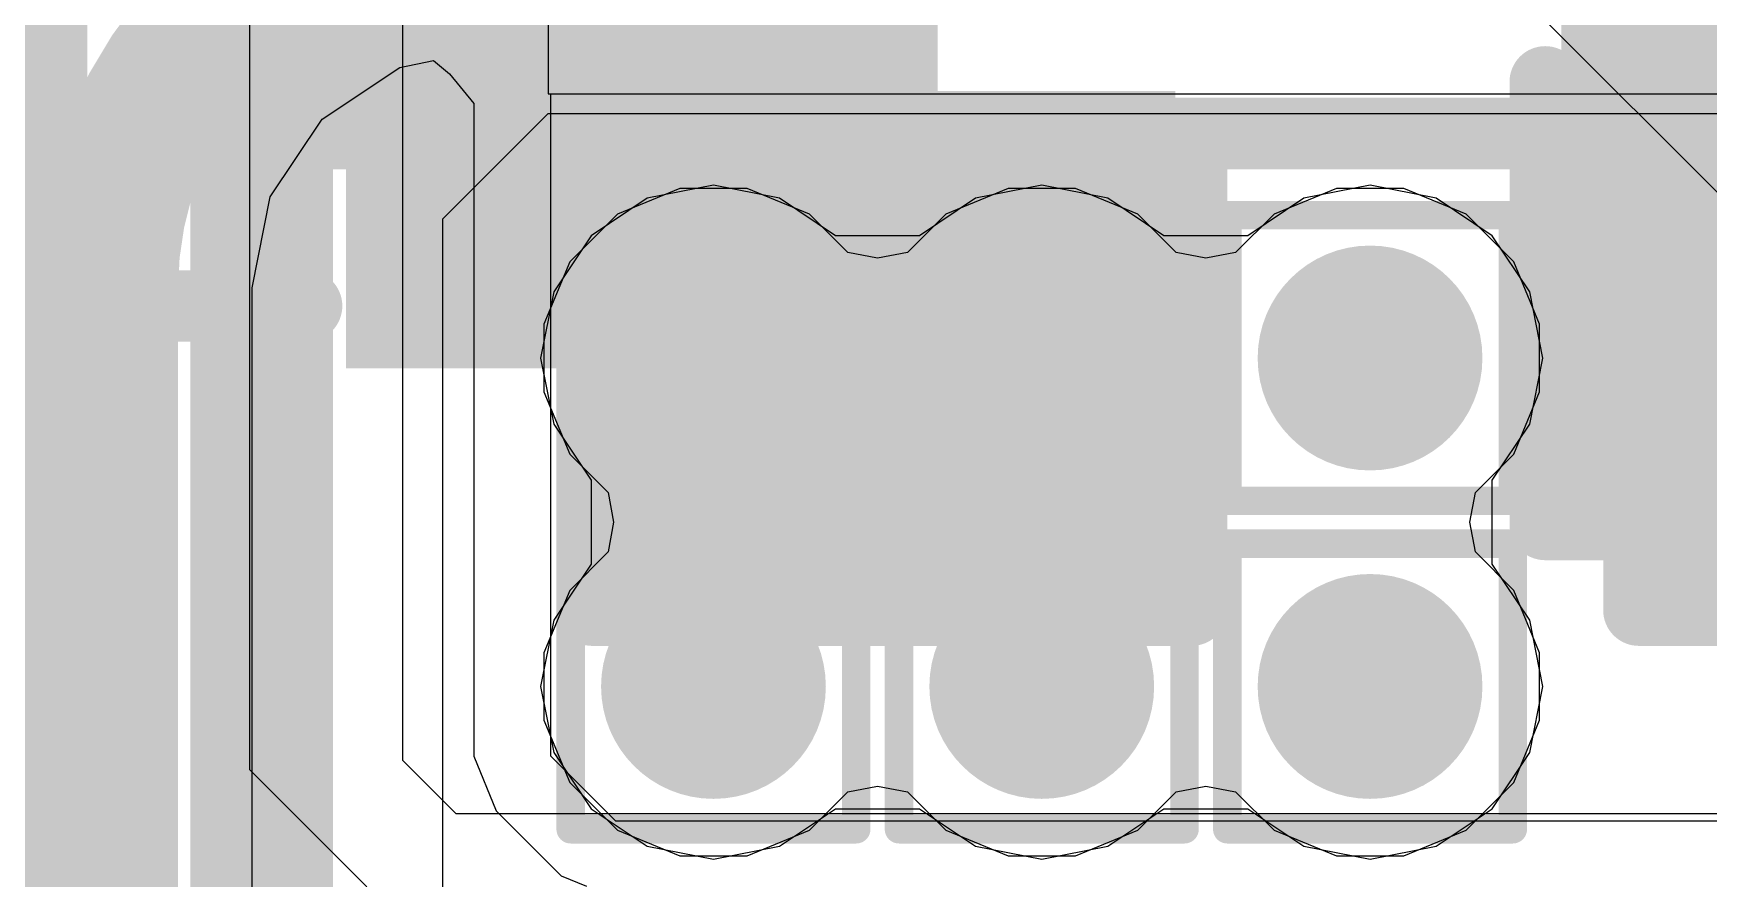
# Model space of a CAD drawing. Header units: inches. Extents: x -6 to 283, y -12 to 154.
# Drawn here: x 38.156 to 41.137, y 16.249 to 17.752 of the extents above; entities that cross this region are included whole.
import ezdxf

# ---------------------------------------------------------------- set-up
doc = ezdxf.new("R2010")
doc.units = ezdxf.units.IN
for name, color, linetype in [('Bottom Layer', 5, 'Continuous'), ('Bottom Overlay', 54, 'Continuous'), ('Bottom Paste', 16, 'Continuous'), ('Bottom Solder', 6, 'Continuous'), ('Drill Drawing', 1, 'Continuous'), ('GND-1', 16, 'Continuous'), ('GND-2', 90, 'Continuous'), ('GND-3', 216, 'Continuous'), ('GND-4', 54, 'Continuous'), ('PWR-1', 156, 'Continuous'), ('PWR-2', 130, 'Continuous'), ('Signal L1', 76, 'Continuous'), ('Signal L2', 6, 'Continuous'), ('Top Layer', 1, 'Continuous'), ('Top Overlay', 2, 'Continuous'), ('Top Paste', 8, 'Continuous'), ('Top Solder', 216, 'Continuous'), ('Via Holes', 16, 'Continuous')]:
    doc.layers.add(name, color=color, linetype=linetype)

# ---------------------------------------------------------------- blocks, each defined once
blk = doc.blocks.new('WPN252012HR24MT__B_190')
at = {"layer": 'Bottom Layer'}
for points in [[(-1.2499975, 1.00000054), (-0.3999966599999999, 1.00000054), (-0.3999966599999999, -1.00000054), (-1.2499975, -1.00000054)], [(0.3999966599999999, 1.00000054), (1.2499975, 1.00000054), (1.2499975, -1.00000054), (0.3999966599999999, -1.00000054)]]:
    blk.add_hatch(color=5, dxfattribs=at).paths.add_polyline_path(points)
at = {"layer": 'Bottom Paste'}
for points in [[(-1.2499975, 1.00000054), (-0.3999966599999999, 1.00000054), (-0.3999966599999999, -1.00000054), (-1.2499975, -1.00000054)], [(0.3999966599999999, 1.00000054), (1.2499975, 1.00000054), (1.2499975, -1.00000054), (0.3999966599999999, -1.00000054)]]:
    blk.add_hatch(color=16, dxfattribs=at).paths.add_polyline_path(points)
at = {"layer": 'Bottom Solder'}
for points in [[(-1.3515975, 1.10160054), (-0.29839666, 1.10160054), (-0.29839666, -1.10160054), (-1.3515975, -1.10160054)], [(0.29839666, 1.10160054), (1.3515975, 1.10160054), (1.3515975, -1.10160054), (0.29839666, -1.10160054)]]:
    blk.add_hatch(color=6, dxfattribs=at).paths.add_polyline_path(points)
at = {"layer": 'Bottom Overlay'}
for points in [[(-0.2286, 0.9905999999999999, 0.127, 0.127, 0), (0.2286, 0.9905999999999999, 0.127, 0.127, 0)], [(-0.2286, -0.9905999999999999, 0.127, 0.127, 0), (0.2286, -0.9905999999999999, 0.127, 0.127, 0)]]:
    blk.add_lwpolyline(points, format="xyseb", dxfattribs=at)
for points in [[(-0.26035, 0.9905999999999999, 0.0635, 0.0635, 1), (-0.19685, 0.9905999999999999, 0.0635, 0.0635, 1)], [(0.19685, 0.9905999999999999, 0.0635, 0.0635, 1), (0.26035, 0.9905999999999999, 0.0635, 0.0635, 1)], [(-0.26035, -0.9905999999999999, 0.0635, 0.0635, 1), (-0.19685, -0.9905999999999999, 0.0635, 0.0635, 1)], [(0.19685, -0.9905999999999999, 0.0635, 0.0635, 1), (0.26035, -0.9905999999999999, 0.0635, 0.0635, 1)]]:
    blk.add_lwpolyline(points, format="xyseb", close=True, dxfattribs=at)
blk = doc.blocks.new('C___0603_B_390')
at = {"layer": 'Bottom Layer'}
for points in [[(-1.143, -0.4445), (-1.143, 0.4445), (-0.3810000000000001, 0.4445), (-0.3809999999999999, -0.4445)], [(0.3810000000000001, -0.4445), (0.3809999999999999, 0.4445), (1.143, 0.4445), (1.143, -0.4445)]]:
    blk.add_hatch(color=5, dxfattribs=at).paths.add_polyline_path(points)
at = {"layer": 'Bottom Paste'}
for points in [[(-1.143, -0.4445), (-1.143, 0.4445), (-0.3810000000000001, 0.4445), (-0.3809999999999999, -0.4445)], [(0.3810000000000001, -0.4445), (0.3809999999999999, 0.4445), (1.143, 0.4445), (1.143, -0.4445)]]:
    blk.add_hatch(color=16, dxfattribs=at).paths.add_polyline_path(points)
at = {"layer": 'Bottom Solder'}
for points in [[(-1.20299988, -0.50449988), (-1.20299988, 0.5044998799999999), (-0.3210001200000001, 0.50449988), (-0.3210001199999999, -0.5044998799999999)], [(0.3210001200000001, -0.50449988), (0.3210001199999999, 0.5044998799999999), (1.20299988, 0.50449988), (1.20299988, -0.5044998799999999)]]:
    blk.add_hatch(color=6, dxfattribs=at).paths.add_polyline_path(points)
at = {"layer": 'Bottom Overlay'}
for points in [[(-0.4571999999999999, 0.5334, 0.127, 0.127, 0), (-1.2446, 0.5334, 0.127, 0.127, 0)], [(-1.2446, -0.5334, 0.127, 0.127, 0), (-1.2446, 0.5334, 0.127, 0.127, 0)], [(1.2446, 0.5334, 0.127, 0.127, 0), (0.4571999999999999, 0.5334, 0.127, 0.127, 0)], [(1.2446, -0.5334, 0.127, 0.127, 0), (1.2446, 0.5334, 0.127, 0.127, 0)], [(-0.4571999999999999, -0.5334, 0.127, 0.127, 0), (-1.2446, -0.5334, 0.127, 0.127, 0)], [(1.2446, -0.5334, 0.127, 0.127, 0), (0.4571999999999999, -0.5334, 0.127, 0.127, 0)]]:
    blk.add_lwpolyline(points, format="xyseb", dxfattribs=at)
for points in [[(-1.27635, 0.5334, 0.0635, 0.0635, 1), (-1.21285, 0.5334, 0.0635, 0.0635, 1)], [(-1.27635, 0.5334, 0.0635, 0.0635, 1), (-1.21285, 0.5334, 0.0635, 0.0635, 1)], [(-0.4889499999999999, 0.5334, 0.0635, 0.0635, 1), (-0.42545, 0.5334, 0.0635, 0.0635, 1)], [(0.42545, 0.5334, 0.0635, 0.0635, 1), (0.4889499999999999, 0.5334, 0.0635, 0.0635, 1)], [(1.21285, 0.5334, 0.0635, 0.0635, 1), (1.27635, 0.5334, 0.0635, 0.0635, 1)], [(1.21285, 0.5334, 0.0635, 0.0635, 1), (1.27635, 0.5334, 0.0635, 0.0635, 1)], [(-1.27635, -0.5334, 0.0635, 0.0635, 1), (-1.21285, -0.5334, 0.0635, 0.0635, 1)], [(-1.27635, -0.5334, 0.0635, 0.0635, 1), (-1.21285, -0.5334, 0.0635, 0.0635, 1)], [(-0.4889499999999999, -0.5334, 0.0635, 0.0635, 1), (-0.42545, -0.5334, 0.0635, 0.0635, 1)], [(0.42545, -0.5334, 0.0635, 0.0635, 1), (0.4889499999999999, -0.5334, 0.0635, 0.0635, 1)], [(1.21285, -0.5334, 0.0635, 0.0635, 1), (1.27635, -0.5334, 0.0635, 0.0635, 1)], [(1.21285, -0.5334, 0.0635, 0.0635, 1), (1.27635, -0.5334, 0.0635, 0.0635, 1)]]:
    blk.add_lwpolyline(points, format="xyseb", close=True, dxfattribs=at)
blk = doc.blocks.new('C___0603_432')
at = {"layer": 'Top Layer'}
for points in [[(-0.3809999999999999, 0.4445), (-0.3809999999999999, -0.4445), (-1.143, -0.4445), (-1.143, 0.4445)], [(1.143, 0.4445), (1.143, -0.4445), (0.3809999999999999, -0.4445), (0.3809999999999999, 0.4445)]]:
    blk.add_hatch(color=1, dxfattribs=at).paths.add_polyline_path(points)
at = {"layer": 'Top Paste'}
for points in [[(-0.3809999999999999, 0.4445), (-0.3809999999999999, -0.4445), (-1.143, -0.4445), (-1.143, 0.4445)], [(1.143, 0.4445), (1.143, -0.4445), (0.3809999999999999, -0.4445), (0.3809999999999999, 0.4445)]]:
    blk.add_hatch(color=8, dxfattribs=at).paths.add_polyline_path(points)
at = {"layer": 'Top Solder'}
for points in [[(-0.3210001199999999, 0.50449988), (-0.3210001199999999, -0.50449988), (-1.20299988, -0.50449988), (-1.20299988, 0.50449988)], [(1.20299988, 0.50449988), (1.20299988, -0.50449988), (0.3210001199999999, -0.50449988), (0.3210001199999999, 0.50449988)]]:
    blk.add_hatch(color=216, dxfattribs=at).paths.add_polyline_path(points)
at = {"layer": 'Top Overlay'}
for points in [[(-1.2446, -0.5334, 0.127, 0.127, 0), (-1.2446, 0.5334, 0.127, 0.127, 0)], [(-0.4571999999999999, 0.5334, 0.127, 0.127, 0), (-1.2446, 0.5334, 0.127, 0.127, 0)], [(1.2446, 0.5334, 0.127, 0.127, 0), (0.4571999999999999, 0.5334, 0.127, 0.127, 0)], [(1.2446, -0.5334, 0.127, 0.127, 0), (1.2446, 0.5334, 0.127, 0.127, 0)], [(-0.4571999999999999, -0.5334, 0.127, 0.127, 0), (-1.2446, -0.5334, 0.127, 0.127, 0)], [(1.2446, -0.5334, 0.127, 0.127, 0), (0.4571999999999999, -0.5334, 0.127, 0.127, 0)]]:
    blk.add_lwpolyline(points, format="xyseb", dxfattribs=at)
for points in [[(-1.27635, 0.5334, 0.0635, 0.0635, 1), (-1.21285, 0.5334, 0.0635, 0.0635, 1)], [(-1.27635, 0.5334, 0.0635, 0.0635, 1), (-1.21285, 0.5334, 0.0635, 0.0635, 1)], [(-0.4889499999999999, 0.5334, 0.0635, 0.0635, 1), (-0.42545, 0.5334, 0.0635, 0.0635, 1)], [(0.42545, 0.5334, 0.0635, 0.0635, 1), (0.4889499999999999, 0.5334, 0.0635, 0.0635, 1)], [(1.21285, 0.5334, 0.0635, 0.0635, 1), (1.27635, 0.5334, 0.0635, 0.0635, 1)], [(1.21285, 0.5334, 0.0635, 0.0635, 1), (1.27635, 0.5334, 0.0635, 0.0635, 1)], [(-1.27635, -0.5334, 0.0635, 0.0635, 1), (-1.21285, -0.5334, 0.0635, 0.0635, 1)], [(-1.27635, -0.5334, 0.0635, 0.0635, 1), (-1.21285, -0.5334, 0.0635, 0.0635, 1)], [(-0.4889499999999999, -0.5334, 0.0635, 0.0635, 1), (-0.42545, -0.5334, 0.0635, 0.0635, 1)], [(0.42545, -0.5334, 0.0635, 0.0635, 1), (0.4889499999999999, -0.5334, 0.0635, 0.0635, 1)], [(1.21285, -0.5334, 0.0635, 0.0635, 1), (1.27635, -0.5334, 0.0635, 0.0635, 1)], [(1.21285, -0.5334, 0.0635, 0.0635, 1), (1.27635, -0.5334, 0.0635, 0.0635, 1)]]:
    blk.add_lwpolyline(points, format="xyseb", close=True, dxfattribs=at)
blk = doc.blocks.new('C___0603_433')
at = {"layer": 'Top Layer'}
for points in [[(-0.3809999999999999, 0.4445), (-0.3809999999999999, -0.4445), (-1.143, -0.4445), (-1.143, 0.4445)], [(1.143, 0.4445), (1.143, -0.4445), (0.3809999999999999, -0.4445), (0.3809999999999999, 0.4445)]]:
    blk.add_hatch(color=1, dxfattribs=at).paths.add_polyline_path(points)
at = {"layer": 'Top Paste'}
for points in [[(-0.3809999999999999, 0.4445), (-0.3809999999999999, -0.4445), (-1.143, -0.4445), (-1.143, 0.4445)], [(1.143, 0.4445), (1.143, -0.4445), (0.3809999999999999, -0.4445), (0.3809999999999999, 0.4445)]]:
    blk.add_hatch(color=8, dxfattribs=at).paths.add_polyline_path(points)
at = {"layer": 'Top Solder'}
for points in [[(-0.3210001199999999, 0.50449988), (-0.3210001199999999, -0.50449988), (-1.20299988, -0.50449988), (-1.20299988, 0.50449988)], [(1.20299988, 0.50449988), (1.20299988, -0.50449988), (0.3210001199999999, -0.50449988), (0.3210001199999999, 0.50449988)]]:
    blk.add_hatch(color=216, dxfattribs=at).paths.add_polyline_path(points)
at = {"layer": 'Top Overlay'}
for points in [[(-1.2446, -0.5334, 0.127, 0.127, 0), (-1.2446, 0.5334, 0.127, 0.127, 0)], [(-0.4571999999999999, 0.5334, 0.127, 0.127, 0), (-1.2446, 0.5334, 0.127, 0.127, 0)], [(1.2446, 0.5334, 0.127, 0.127, 0), (0.4571999999999999, 0.5334, 0.127, 0.127, 0)], [(1.2446, -0.5334, 0.127, 0.127, 0), (1.2446, 0.5334, 0.127, 0.127, 0)], [(-0.4571999999999999, -0.5334, 0.127, 0.127, 0), (-1.2446, -0.5334, 0.127, 0.127, 0)], [(1.2446, -0.5334, 0.127, 0.127, 0), (0.4571999999999999, -0.5334, 0.127, 0.127, 0)]]:
    blk.add_lwpolyline(points, format="xyseb", dxfattribs=at)
for points in [[(-1.27635, 0.5334, 0.0635, 0.0635, 1), (-1.21285, 0.5334, 0.0635, 0.0635, 1)], [(-1.27635, 0.5334, 0.0635, 0.0635, 1), (-1.21285, 0.5334, 0.0635, 0.0635, 1)], [(-0.4889499999999999, 0.5334, 0.0635, 0.0635, 1), (-0.42545, 0.5334, 0.0635, 0.0635, 1)], [(0.42545, 0.5334, 0.0635, 0.0635, 1), (0.4889499999999999, 0.5334, 0.0635, 0.0635, 1)], [(1.21285, 0.5334, 0.0635, 0.0635, 1), (1.27635, 0.5334, 0.0635, 0.0635, 1)], [(1.21285, 0.5334, 0.0635, 0.0635, 1), (1.27635, 0.5334, 0.0635, 0.0635, 1)], [(-1.27635, -0.5334, 0.0635, 0.0635, 1), (-1.21285, -0.5334, 0.0635, 0.0635, 1)], [(-1.27635, -0.5334, 0.0635, 0.0635, 1), (-1.21285, -0.5334, 0.0635, 0.0635, 1)], [(-0.4889499999999999, -0.5334, 0.0635, 0.0635, 1), (-0.42545, -0.5334, 0.0635, 0.0635, 1)], [(0.42545, -0.5334, 0.0635, 0.0635, 1), (0.4889499999999999, -0.5334, 0.0635, 0.0635, 1)], [(1.21285, -0.5334, 0.0635, 0.0635, 1), (1.27635, -0.5334, 0.0635, 0.0635, 1)], [(1.21285, -0.5334, 0.0635, 0.0635, 1), (1.27635, -0.5334, 0.0635, 0.0635, 1)]]:
    blk.add_lwpolyline(points, format="xyseb", close=True, dxfattribs=at)

msp = doc.modelspace()

# ---------------------------------------------------------------- hatches: boundary and pattern name
at = {"layer": 'Bottom Layer'}
h = msp.add_hatch(color=5, dxfattribs=at)
edge = h.paths.add_edge_path()
edge.add_arc((39.36633732, 17.17515996), 0.1999996, 0, 360)
h = msp.add_hatch(color=5, dxfattribs=at)
edge = h.paths.add_edge_path()
edge.add_arc((39.95053732, 17.17515996), 0.1999996, 0, 360)
h = msp.add_hatch(color=5, dxfattribs=at)
edge = h.paths.add_edge_path()
edge.add_arc((40.53473732, 17.17515996), 0.1999996, 0, 360)
h = msp.add_hatch(color=5, dxfattribs=at)
edge = h.paths.add_edge_path()
edge.add_arc((39.36633732, 16.59095996), 0.1999996, 0, 360)
h = msp.add_hatch(color=5, dxfattribs=at)
edge = h.paths.add_edge_path()
edge.add_arc((39.95053732, 16.59095996), 0.1999996, 0, 360)
h = msp.add_hatch(color=5, dxfattribs=at)
edge = h.paths.add_edge_path()
edge.add_arc((40.53473732, 16.59095996), 0.1999996, 0, 360)
at = {"layer": 'GND-1'}
h = msp.add_hatch(color=16, dxfattribs=at)
edge = h.paths.add_edge_path()
edge.add_arc((39.36633732, 17.17515996), 0.1999996, 0, 360)
h = msp.add_hatch(color=16, dxfattribs=at)
edge = h.paths.add_edge_path()
edge.add_arc((39.95053732, 17.17515996), 0.1999996, 0, 360)
h = msp.add_hatch(color=16, dxfattribs=at)
edge = h.paths.add_edge_path()
edge.add_arc((40.53473732, 17.17515996), 0.1999996, 0, 360)
h = msp.add_hatch(color=16, dxfattribs=at)
edge = h.paths.add_edge_path()
edge.add_arc((39.36633732, 16.59095996), 0.1999996, 0, 360)
h = msp.add_hatch(color=16, dxfattribs=at)
edge = h.paths.add_edge_path()
edge.add_arc((39.95053732, 16.59095996), 0.1999996, 0, 360)
h = msp.add_hatch(color=16, dxfattribs=at)
edge = h.paths.add_edge_path()
edge.add_arc((40.53473732, 16.59095996), 0.1999996, 0, 360)
at = {"layer": 'GND-2'}
h = msp.add_hatch(color=90, dxfattribs=at)
edge = h.paths.add_edge_path()
edge.add_arc((39.36633732, 17.17515996), 0.1999996, 0, 360)
h = msp.add_hatch(color=90, dxfattribs=at)
edge = h.paths.add_edge_path()
edge.add_arc((39.95053732, 17.17515996), 0.1999996, 0, 360)
h = msp.add_hatch(color=90, dxfattribs=at)
edge = h.paths.add_edge_path()
edge.add_arc((40.53473732, 17.17515996), 0.1999996, 0, 360)
h = msp.add_hatch(color=90, dxfattribs=at)
edge = h.paths.add_edge_path()
edge.add_arc((39.36633732, 16.59095996), 0.1999996, 0, 360)
h = msp.add_hatch(color=90, dxfattribs=at)
edge = h.paths.add_edge_path()
edge.add_arc((39.95053732, 16.59095996), 0.1999996, 0, 360)
h = msp.add_hatch(color=90, dxfattribs=at)
edge = h.paths.add_edge_path()
edge.add_arc((40.53473732, 16.59095996), 0.1999996, 0, 360)
at = {"layer": 'GND-3'}
h = msp.add_hatch(color=216, dxfattribs=at)
edge = h.paths.add_edge_path()
edge.add_arc((39.36633732, 17.17515996), 0.1999996, 0, 360)
h = msp.add_hatch(color=216, dxfattribs=at)
edge = h.paths.add_edge_path()
edge.add_arc((39.95053732, 17.17515996), 0.1999996, 0, 360)
h = msp.add_hatch(color=216, dxfattribs=at)
edge = h.paths.add_edge_path()
edge.add_arc((40.53473732, 17.17515996), 0.1999996, 0, 360)
h = msp.add_hatch(color=216, dxfattribs=at)
edge = h.paths.add_edge_path()
edge.add_arc((39.36633732, 16.59095996), 0.1999996, 0, 360)
h = msp.add_hatch(color=216, dxfattribs=at)
edge = h.paths.add_edge_path()
edge.add_arc((39.95053732, 16.59095996), 0.1999996, 0, 360)
h = msp.add_hatch(color=216, dxfattribs=at)
edge = h.paths.add_edge_path()
edge.add_arc((40.53473732, 16.59095996), 0.1999996, 0, 360)
at = {"layer": 'GND-4'}
h = msp.add_hatch(color=54, dxfattribs=at)
edge = h.paths.add_edge_path()
edge.add_arc((39.36633732, 17.17515996), 0.1999996, 0, 360)
h = msp.add_hatch(color=54, dxfattribs=at)
edge = h.paths.add_edge_path()
edge.add_arc((39.95053732, 17.17515996), 0.1999996, 0, 360)
h = msp.add_hatch(color=54, dxfattribs=at)
edge = h.paths.add_edge_path()
edge.add_arc((40.53473732, 17.17515996), 0.1999996, 0, 360)
h = msp.add_hatch(color=54, dxfattribs=at)
edge = h.paths.add_edge_path()
edge.add_arc((39.36633732, 16.59095996), 0.1999996, 0, 360)
h = msp.add_hatch(color=54, dxfattribs=at)
edge = h.paths.add_edge_path()
edge.add_arc((39.95053732, 16.59095996), 0.1999996, 0, 360)
h = msp.add_hatch(color=54, dxfattribs=at)
edge = h.paths.add_edge_path()
edge.add_arc((40.53473732, 16.59095996), 0.1999996, 0, 360)
at = {"layer": 'PWR-1'}
h = msp.add_hatch(color=156, dxfattribs=at)
edge = h.paths.add_edge_path()
edge.add_arc((39.36633732, 17.17515996), 0.1999996, 0, 360)
h = msp.add_hatch(color=156, dxfattribs=at)
edge = h.paths.add_edge_path()
edge.add_arc((39.95053732, 17.17515996), 0.1999996, 0, 360)
h = msp.add_hatch(color=156, dxfattribs=at)
edge = h.paths.add_edge_path()
edge.add_arc((40.53473732, 17.17515996), 0.1999996, 0, 360)
h = msp.add_hatch(color=156, dxfattribs=at)
edge = h.paths.add_edge_path()
edge.add_arc((39.36633732, 16.59095996), 0.1999996, 0, 360)
h = msp.add_hatch(color=156, dxfattribs=at)
edge = h.paths.add_edge_path()
edge.add_arc((39.95053732, 16.59095996), 0.1999996, 0, 360)
h = msp.add_hatch(color=156, dxfattribs=at)
edge = h.paths.add_edge_path()
edge.add_arc((40.53473732, 16.59095996), 0.1999996, 0, 360)
at = {"layer": 'PWR-2'}
h = msp.add_hatch(color=130, dxfattribs=at)
edge = h.paths.add_edge_path()
edge.add_arc((39.36633732, 17.17515996), 0.1999996, 0, 360)
h = msp.add_hatch(color=130, dxfattribs=at)
edge = h.paths.add_edge_path()
edge.add_arc((39.95053732, 17.17515996), 0.1999996, 0, 360)
h = msp.add_hatch(color=130, dxfattribs=at)
edge = h.paths.add_edge_path()
edge.add_arc((40.53473732, 17.17515996), 0.1999996, 0, 360)
h = msp.add_hatch(color=130, dxfattribs=at)
edge = h.paths.add_edge_path()
edge.add_arc((39.36633732, 16.59095996), 0.1999996, 0, 360)
h = msp.add_hatch(color=130, dxfattribs=at)
edge = h.paths.add_edge_path()
edge.add_arc((39.95053732, 16.59095996), 0.1999996, 0, 360)
h = msp.add_hatch(color=130, dxfattribs=at)
edge = h.paths.add_edge_path()
edge.add_arc((40.53473732, 16.59095996), 0.1999996, 0, 360)
at = {"layer": 'Signal L1'}
h = msp.add_hatch(color=76, dxfattribs=at)
edge = h.paths.add_edge_path()
edge.add_arc((39.36633732, 17.17515996), 0.1999996, 0, 360)
h = msp.add_hatch(color=76, dxfattribs=at)
edge = h.paths.add_edge_path()
edge.add_arc((39.95053732, 17.17515996), 0.1999996, 0, 360)
h = msp.add_hatch(color=76, dxfattribs=at)
edge = h.paths.add_edge_path()
edge.add_arc((40.53473732, 17.17515996), 0.1999996, 0, 360)
h = msp.add_hatch(color=76, dxfattribs=at)
edge = h.paths.add_edge_path()
edge.add_arc((39.36633732, 16.59095996), 0.1999996, 0, 360)
h = msp.add_hatch(color=76, dxfattribs=at)
edge = h.paths.add_edge_path()
edge.add_arc((39.95053732, 16.59095996), 0.1999996, 0, 360)
h = msp.add_hatch(color=76, dxfattribs=at)
edge = h.paths.add_edge_path()
edge.add_arc((40.53473732, 16.59095996), 0.1999996, 0, 360)
at = {"layer": 'Signal L2'}
h = msp.add_hatch(color=6, dxfattribs=at)
edge = h.paths.add_edge_path()
edge.add_arc((39.36633732, 17.17515996), 0.1999996, 0, 360)
h = msp.add_hatch(color=6, dxfattribs=at)
edge = h.paths.add_edge_path()
edge.add_arc((39.95053732, 17.17515996), 0.1999996, 0, 360)
h = msp.add_hatch(color=6, dxfattribs=at)
edge = h.paths.add_edge_path()
edge.add_arc((40.53473732, 17.17515996), 0.1999996, 0, 360)
h = msp.add_hatch(color=6, dxfattribs=at)
edge = h.paths.add_edge_path()
edge.add_arc((39.36633732, 16.59095996), 0.1999996, 0, 360)
h = msp.add_hatch(color=6, dxfattribs=at)
edge = h.paths.add_edge_path()
edge.add_arc((39.95053732, 16.59095996), 0.1999996, 0, 360)
h = msp.add_hatch(color=6, dxfattribs=at)
edge = h.paths.add_edge_path()
edge.add_arc((40.53473732, 16.59095996), 0.1999996, 0, 360)
at = {"layer": 'Top Layer'}
h = msp.add_hatch(color=1, dxfattribs=at)
edge = h.paths.add_edge_path()
edge.add_arc((39.36633732, 17.17515996), 0.1999996, 0, 360)
h = msp.add_hatch(color=1, dxfattribs=at)
edge = h.paths.add_edge_path()
edge.add_arc((39.95053732, 17.17515996), 0.1999996, 0, 360)
h = msp.add_hatch(color=1, dxfattribs=at)
edge = h.paths.add_edge_path()
edge.add_arc((40.53473732, 17.17515996), 0.1999996, 0, 360)
h = msp.add_hatch(color=1, dxfattribs=at)
edge = h.paths.add_edge_path()
edge.add_arc((39.36633732, 16.59095996), 0.1999996, 0, 360)
h = msp.add_hatch(color=1, dxfattribs=at)
edge = h.paths.add_edge_path()
edge.add_arc((39.95053732, 16.59095996), 0.1999996, 0, 360)
h = msp.add_hatch(color=1, dxfattribs=at)
edge = h.paths.add_edge_path()
edge.add_arc((40.53473732, 16.59095996), 0.1999996, 0, 360)
at = {"layer": 'Via Holes'}
h = msp.add_hatch(color=7, dxfattribs=at)
edge = h.paths.add_edge_path()
edge.add_arc((39.36633732, 17.17515996), 0.0999998, 0, 360)
h = msp.add_hatch(color=7, dxfattribs=at)
edge = h.paths.add_edge_path()
edge.add_arc((39.95053732, 17.17515996), 0.0999998, 0, 360)
h = msp.add_hatch(color=7, dxfattribs=at)
edge = h.paths.add_edge_path()
edge.add_arc((40.53473732, 17.17515996), 0.0999998, 0, 360)
h = msp.add_hatch(color=7, dxfattribs=at)
edge = h.paths.add_edge_path()
edge.add_arc((39.36633732, 16.59095996), 0.0999998, 0, 360)
h = msp.add_hatch(color=7, dxfattribs=at)
edge = h.paths.add_edge_path()
edge.add_arc((39.95053732, 16.59095996), 0.0999998, 0, 360)
h = msp.add_hatch(color=7, dxfattribs=at)
edge = h.paths.add_edge_path()
edge.add_arc((40.53473732, 16.59095996), 0.0999998, 0, 360)

# ---------------------------------------------------------------- linework, layer by layer
at = {"layer": 'Bottom Layer'}
for p, q in [((38.54082716, 19.26660612), (38.54083732, 16.44296178)), ((38.81383143999999, 16.4592), (38.81383143999999, 19.26659596)), ((38.908482, 16.36454944), (38.81383143999999, 16.4592)), ((38.54083732, 16.44296178), (38.74948816, 16.23431348)), ((43.39075141999999, 16.36455198), (38.908482, 16.36454944))]:
    msp.add_line(p, q, dxfattribs=at)
at = {"layer": 'Drill Drawing'}
for points in [[(39.11233731999999, 17.42915996, 0.0508, 0.0508, 0), (39.62033732, 17.42915996, 0.0508, 0.0508, 0)], [(39.11233731999999, 16.92115996, 0.0508, 0.0508, 0), (39.11233731999999, 17.42915996, 0.0508, 0.0508, 0)], [(39.62033732, 16.92115996, 0.0508, 0.0508, 0), (39.62033732, 17.42915996, 0.0508, 0.0508, 0)], [(39.69653732, 17.42915996, 0.0508, 0.0508, 0), (40.20453731999999, 17.42915996, 0.0508, 0.0508, 0)], [(39.69653732, 16.92115996, 0.0508, 0.0508, 0), (39.69653732, 17.42915996, 0.0508, 0.0508, 0)], [(40.20453731999999, 16.92115996, 0.0508, 0.0508, 0), (40.20453731999999, 17.42915996, 0.0508, 0.0508, 0)], [(40.28073732, 17.42915996, 0.0508, 0.0508, 0), (40.78873732, 17.42915996, 0.0508, 0.0508, 0)], [(40.28073732, 16.92115996, 0.0508, 0.0508, 0), (40.28073732, 17.42915996, 0.0508, 0.0508, 0)], [(40.78873732, 16.92115996, 0.0508, 0.0508, 0), (40.78873732, 17.42915996, 0.0508, 0.0508, 0)], [(39.11233731999999, 16.92115996, 0.0508, 0.0508, 0), (39.62033732, 16.92115996, 0.0508, 0.0508, 0)], [(39.69653732, 16.92115996, 0.0508, 0.0508, 0), (40.20453731999999, 16.92115996, 0.0508, 0.0508, 0)], [(40.28073732, 16.92115996, 0.0508, 0.0508, 0), (40.78873732, 16.92115996, 0.0508, 0.0508, 0)], [(39.11233731999999, 16.84495996, 0.0508, 0.0508, 0), (39.62033732, 16.84495996, 0.0508, 0.0508, 0)], [(39.11233731999999, 16.33695996, 0.0508, 0.0508, 0), (39.11233731999999, 16.84495996, 0.0508, 0.0508, 0)], [(39.62033732, 16.33695996, 0.0508, 0.0508, 0), (39.62033732, 16.84495996, 0.0508, 0.0508, 0)], [(39.69653732, 16.84495996, 0.0508, 0.0508, 0), (40.20453731999999, 16.84495996, 0.0508, 0.0508, 0)], [(39.69653732, 16.33695996, 0.0508, 0.0508, 0), (39.69653732, 16.84495996, 0.0508, 0.0508, 0)], [(40.20453731999999, 16.33695996, 0.0508, 0.0508, 0), (40.20453731999999, 16.84495996, 0.0508, 0.0508, 0)], [(40.28073732, 16.84495996, 0.0508, 0.0508, 0), (40.78873732, 16.84495996, 0.0508, 0.0508, 0)], [(40.28073732, 16.33695996, 0.0508, 0.0508, 0), (40.28073732, 16.84495996, 0.0508, 0.0508, 0)], [(40.78873732, 16.33695996, 0.0508, 0.0508, 0), (40.78873732, 16.84495996, 0.0508, 0.0508, 0)], [(39.11233731999999, 16.33695996, 0.0508, 0.0508, 0), (39.62033732, 16.33695996, 0.0508, 0.0508, 0)], [(39.69653732, 16.33695996, 0.0508, 0.0508, 0), (40.20453731999999, 16.33695996, 0.0508, 0.0508, 0)], [(40.28073732, 16.33695996, 0.0508, 0.0508, 0), (40.78873732, 16.33695996, 0.0508, 0.0508, 0)]]:
    msp.add_lwpolyline(points, format="xyseb", dxfattribs=at)
for points in [[(39.09963732, 17.42915996, 0.0254, 0.0254, 1), (39.12503732, 17.42915996, 0.0254, 0.0254, 1)], [(39.09963732, 17.42915996, 0.0254, 0.0254, 1), (39.12503732, 17.42915996, 0.0254, 0.0254, 1)], [(39.60763732, 17.42915996, 0.0254, 0.0254, 1), (39.63303732, 17.42915996, 0.0254, 0.0254, 1)], [(39.60763732, 17.42915996, 0.0254, 0.0254, 1), (39.63303732, 17.42915996, 0.0254, 0.0254, 1)], [(39.68383731999999, 17.42915996, 0.0254, 0.0254, 1), (39.70923732, 17.42915996, 0.0254, 0.0254, 1)], [(39.68383731999999, 17.42915996, 0.0254, 0.0254, 1), (39.70923732, 17.42915996, 0.0254, 0.0254, 1)], [(40.19183732, 17.42915996, 0.0254, 0.0254, 1), (40.21723732, 17.42915996, 0.0254, 0.0254, 1)], [(40.19183732, 17.42915996, 0.0254, 0.0254, 1), (40.21723732, 17.42915996, 0.0254, 0.0254, 1)], [(40.26803732, 17.42915996, 0.0254, 0.0254, 1), (40.29343732, 17.42915996, 0.0254, 0.0254, 1)], [(40.26803732, 17.42915996, 0.0254, 0.0254, 1), (40.29343732, 17.42915996, 0.0254, 0.0254, 1)], [(40.77603732, 17.42915996, 0.0254, 0.0254, 1), (40.80143732, 17.42915996, 0.0254, 0.0254, 1)], [(40.77603732, 17.42915996, 0.0254, 0.0254, 1), (40.80143732, 17.42915996, 0.0254, 0.0254, 1)], [(39.09963732, 16.92115996, 0.0254, 0.0254, 1), (39.12503732, 16.92115996, 0.0254, 0.0254, 1)], [(39.09963732, 16.92115996, 0.0254, 0.0254, 1), (39.12503732, 16.92115996, 0.0254, 0.0254, 1)], [(39.60763732, 16.92115996, 0.0254, 0.0254, 1), (39.63303732, 16.92115996, 0.0254, 0.0254, 1)], [(39.60763732, 16.92115996, 0.0254, 0.0254, 1), (39.63303732, 16.92115996, 0.0254, 0.0254, 1)], [(39.68383731999999, 16.92115996, 0.0254, 0.0254, 1), (39.70923732, 16.92115996, 0.0254, 0.0254, 1)], [(39.68383731999999, 16.92115996, 0.0254, 0.0254, 1), (39.70923732, 16.92115996, 0.0254, 0.0254, 1)], [(40.19183732, 16.92115996, 0.0254, 0.0254, 1), (40.21723732, 16.92115996, 0.0254, 0.0254, 1)], [(40.19183732, 16.92115996, 0.0254, 0.0254, 1), (40.21723732, 16.92115996, 0.0254, 0.0254, 1)], [(40.26803732, 16.92115996, 0.0254, 0.0254, 1), (40.29343732, 16.92115996, 0.0254, 0.0254, 1)], [(40.26803732, 16.92115996, 0.0254, 0.0254, 1), (40.29343732, 16.92115996, 0.0254, 0.0254, 1)], [(40.77603732, 16.92115996, 0.0254, 0.0254, 1), (40.80143732, 16.92115996, 0.0254, 0.0254, 1)], [(40.77603732, 16.92115996, 0.0254, 0.0254, 1), (40.80143732, 16.92115996, 0.0254, 0.0254, 1)], [(39.09963732, 16.84495996, 0.0254, 0.0254, 1), (39.12503732, 16.84495996, 0.0254, 0.0254, 1)], [(39.09963732, 16.84495996, 0.0254, 0.0254, 1), (39.12503732, 16.84495996, 0.0254, 0.0254, 1)], [(39.60763732, 16.84495996, 0.0254, 0.0254, 1), (39.63303732, 16.84495996, 0.0254, 0.0254, 1)], [(39.60763732, 16.84495996, 0.0254, 0.0254, 1), (39.63303732, 16.84495996, 0.0254, 0.0254, 1)], [(39.68383731999999, 16.84495996, 0.0254, 0.0254, 1), (39.70923732, 16.84495996, 0.0254, 0.0254, 1)], [(39.68383731999999, 16.84495996, 0.0254, 0.0254, 1), (39.70923732, 16.84495996, 0.0254, 0.0254, 1)], [(40.19183732, 16.84495996, 0.0254, 0.0254, 1), (40.21723732, 16.84495996, 0.0254, 0.0254, 1)], [(40.19183732, 16.84495996, 0.0254, 0.0254, 1), (40.21723732, 16.84495996, 0.0254, 0.0254, 1)], [(40.26803732, 16.84495996, 0.0254, 0.0254, 1), (40.29343732, 16.84495996, 0.0254, 0.0254, 1)], [(40.26803732, 16.84495996, 0.0254, 0.0254, 1), (40.29343732, 16.84495996, 0.0254, 0.0254, 1)], [(40.77603732, 16.84495996, 0.0254, 0.0254, 1), (40.80143732, 16.84495996, 0.0254, 0.0254, 1)], [(40.77603732, 16.84495996, 0.0254, 0.0254, 1), (40.80143732, 16.84495996, 0.0254, 0.0254, 1)], [(39.09963732, 16.33695996, 0.0254, 0.0254, 1), (39.12503732, 16.33695996, 0.0254, 0.0254, 1)], [(39.09963732, 16.33695996, 0.0254, 0.0254, 1), (39.12503732, 16.33695996, 0.0254, 0.0254, 1)], [(39.60763732, 16.33695996, 0.0254, 0.0254, 1), (39.63303732, 16.33695996, 0.0254, 0.0254, 1)], [(39.60763732, 16.33695996, 0.0254, 0.0254, 1), (39.63303732, 16.33695996, 0.0254, 0.0254, 1)], [(39.68383731999999, 16.33695996, 0.0254, 0.0254, 1), (39.70923732, 16.33695996, 0.0254, 0.0254, 1)], [(39.68383731999999, 16.33695996, 0.0254, 0.0254, 1), (39.70923732, 16.33695996, 0.0254, 0.0254, 1)], [(40.19183732, 16.33695996, 0.0254, 0.0254, 1), (40.21723732, 16.33695996, 0.0254, 0.0254, 1)], [(40.19183732, 16.33695996, 0.0254, 0.0254, 1), (40.21723732, 16.33695996, 0.0254, 0.0254, 1)], [(40.26803732, 16.33695996, 0.0254, 0.0254, 1), (40.29343732, 16.33695996, 0.0254, 0.0254, 1)], [(40.26803732, 16.33695996, 0.0254, 0.0254, 1), (40.29343732, 16.33695996, 0.0254, 0.0254, 1)], [(40.77603732, 16.33695996, 0.0254, 0.0254, 1), (40.80143732, 16.33695996, 0.0254, 0.0254, 1)], [(40.77603732, 16.33695996, 0.0254, 0.0254, 1), (40.80143732, 16.33695996, 0.0254, 0.0254, 1)]]:
    msp.add_lwpolyline(points, format="xyseb", close=True, dxfattribs=at)
at = {"layer": 'GND-1'}
for p, q in [((39.30634506, 17.47675956), (39.19549438, 17.43084398)), ((39.42632957999999, 17.47675956), (39.30634506, 17.47675956)), ((39.53718026, 17.43084398), (39.42632957999999, 17.47675956)), ((39.89054506, 17.47675956), (39.77969438, 17.43084398)), ((40.01052958, 17.47675956), (39.89054506, 17.47675956)), ((40.12138026, 17.43084398), (40.01052958, 17.47675956)), ((40.47474506, 17.47675956), (40.36389438, 17.43084398)), ((40.59472958, 17.47675956), (40.47474506, 17.47675956)), ((40.70558026, 17.43084398), (40.59472958, 17.47675956)), ((39.19549438, 17.43084398), (39.1106533, 17.3460029)), ((39.60547832, 17.36254592), (39.53718026, 17.43084398)), ((39.77969438, 17.43084398), (39.71139632, 17.36254592)), ((40.18967832, 17.36254592), (40.12138026, 17.43084398)), ((40.36389438, 17.43084398), (40.29559632, 17.36254592)), ((40.79042133999999, 17.3460029), (40.70558026, 17.43084398)), ((39.65843732, 17.35274406), (39.60547832, 17.36254592)), ((39.71139632, 17.36254592), (39.65843732, 17.35274406)), ((40.24263732, 17.35274406), (40.18967832, 17.36254592)), ((40.29559632, 17.36254592), (40.24263732, 17.35274406)), ((39.1106533, 17.3460029), (39.06473772, 17.23515222)), ((40.83633692, 17.23515222), (40.79042133999999, 17.3460029)), ((39.06473772, 17.23515222), (39.06473772, 17.1151677)), ((40.83633692, 17.1151677), (40.83633692, 17.23515222)), ((39.06473772, 17.1151677), (39.1106533, 17.00431702)), ((40.79042133999999, 17.00431702), (40.83633692, 17.1151677)), ((39.1106533, 17.00431702), (39.17895136, 16.93601896)), ((40.72212328, 16.93601896), (40.79042133999999, 17.00431702)), ((39.17895136, 16.93601896), (39.18875322, 16.88305996)), ((40.71232142, 16.88305996), (40.72212328, 16.93601896)), ((39.18875322, 16.88305996), (39.17895136, 16.83010096)), ((40.72212328, 16.83010096), (40.71232142, 16.88305996)), ((39.17895136, 16.83010096), (39.1106533, 16.7618029)), ((40.79042133999999, 16.7618029), (40.72212328, 16.83010096)), ((39.1106533, 16.7618029), (39.06473772, 16.65095222)), ((40.83633692, 16.65095222), (40.79042133999999, 16.7618029)), ((39.06473772, 16.65095222), (39.06473772, 16.5309677)), ((40.83633692, 16.5309677), (40.83633692, 16.65095222)), ((39.06473772, 16.5309677), (39.1106533, 16.42011702)), ((40.79042133999999, 16.42011702), (40.83633692, 16.5309677)), ((39.1106533, 16.42011702), (39.19549438, 16.33527594)), ((39.53718026, 16.33527594), (39.60547832, 16.403574)), ((39.60547832, 16.403574), (39.65843732, 16.41337586)), ((39.65843732, 16.41337586), (39.71139632, 16.403574)), ((39.71139632, 16.403574), (39.77969438, 16.33527594)), ((40.12138026, 16.33527594), (40.18967832, 16.403574)), ((40.18967832, 16.403574), (40.24263732, 16.41337586)), ((40.24263732, 16.41337586), (40.29559632, 16.403574)), ((40.29559632, 16.403574), (40.36389438, 16.33527594)), ((40.70558026, 16.33527594), (40.79042133999999, 16.42011702)), ((39.19549438, 16.33527594), (39.30634506, 16.28936036)), ((39.42632957999999, 16.28936036), (39.53718026, 16.33527594)), ((39.77969438, 16.33527594), (39.89054506, 16.28936036)), ((40.01052958, 16.28936036), (40.12138026, 16.33527594)), ((40.36389438, 16.33527594), (40.47474506, 16.28936036)), ((40.59472958, 16.28936036), (40.70558026, 16.33527594)), ((39.30634506, 16.28936036), (39.42632957999999, 16.28936036)), ((39.89054506, 16.28936036), (40.01052958, 16.28936036)), ((40.47474506, 16.28936036), (40.59472958, 16.28936036))]:
    msp.add_line(p, q, dxfattribs=at)
at = {"layer": 'GND-2'}
for p, q in [((39.30634506, 17.47675956), (39.19549438, 17.43084398)), ((39.42632957999999, 17.47675956), (39.30634506, 17.47675956)), ((39.53718026, 17.43084398), (39.42632957999999, 17.47675956)), ((39.89054506, 17.47675956), (39.77969438, 17.43084398)), ((40.01052958, 17.47675956), (39.89054506, 17.47675956)), ((40.12138026, 17.43084398), (40.01052958, 17.47675956)), ((40.47474506, 17.47675956), (40.36389438, 17.43084398)), ((40.59472958, 17.47675956), (40.47474506, 17.47675956)), ((40.70558026, 17.43084398), (40.59472958, 17.47675956)), ((39.19549438, 17.43084398), (39.1106533, 17.3460029)), ((39.60547832, 17.36254592), (39.53718026, 17.43084398)), ((39.77969438, 17.43084398), (39.71139632, 17.36254592)), ((40.18967832, 17.36254592), (40.12138026, 17.43084398)), ((40.36389438, 17.43084398), (40.29559632, 17.36254592)), ((40.79042133999999, 17.3460029), (40.70558026, 17.43084398)), ((39.65843732, 17.35274406), (39.60547832, 17.36254592)), ((39.71139632, 17.36254592), (39.65843732, 17.35274406)), ((40.24263732, 17.35274406), (40.18967832, 17.36254592)), ((40.29559632, 17.36254592), (40.24263732, 17.35274406)), ((39.1106533, 17.3460029), (39.06473772, 17.23515222)), ((40.83633692, 17.23515222), (40.79042133999999, 17.3460029)), ((39.06473772, 17.23515222), (39.06473772, 17.1151677)), ((40.83633692, 17.1151677), (40.83633692, 17.23515222)), ((39.06473772, 17.1151677), (39.1106533, 17.00431702)), ((40.79042133999999, 17.00431702), (40.83633692, 17.1151677)), ((39.1106533, 17.00431702), (39.17895136, 16.93601896)), ((40.72212328, 16.93601896), (40.79042133999999, 17.00431702)), ((39.17895136, 16.93601896), (39.18875322, 16.88305996)), ((40.71232142, 16.88305996), (40.72212328, 16.93601896)), ((39.18875322, 16.88305996), (39.17895136, 16.83010096)), ((40.72212328, 16.83010096), (40.71232142, 16.88305996)), ((39.17895136, 16.83010096), (39.1106533, 16.7618029)), ((40.79042133999999, 16.7618029), (40.72212328, 16.83010096)), ((39.1106533, 16.7618029), (39.06473772, 16.65095222)), ((40.83633692, 16.65095222), (40.79042133999999, 16.7618029)), ((39.06473772, 16.65095222), (39.06473772, 16.5309677)), ((40.83633692, 16.5309677), (40.83633692, 16.65095222)), ((39.06473772, 16.5309677), (39.1106533, 16.42011702)), ((40.79042133999999, 16.42011702), (40.83633692, 16.5309677)), ((39.1106533, 16.42011702), (39.19549438, 16.33527594)), ((39.53718026, 16.33527594), (39.60547832, 16.403574)), ((39.60547832, 16.403574), (39.65843732, 16.41337586)), ((39.65843732, 16.41337586), (39.71139632, 16.403574)), ((39.71139632, 16.403574), (39.77969438, 16.33527594)), ((40.12138026, 16.33527594), (40.18967832, 16.403574)), ((40.18967832, 16.403574), (40.24263732, 16.41337586)), ((40.24263732, 16.41337586), (40.29559632, 16.403574)), ((40.29559632, 16.403574), (40.36389438, 16.33527594)), ((40.70558026, 16.33527594), (40.79042133999999, 16.42011702)), ((39.19549438, 16.33527594), (39.30634506, 16.28936036)), ((39.42632957999999, 16.28936036), (39.53718026, 16.33527594)), ((39.77969438, 16.33527594), (39.89054506, 16.28936036)), ((40.01052958, 16.28936036), (40.12138026, 16.33527594)), ((40.36389438, 16.33527594), (40.47474506, 16.28936036)), ((40.59472958, 16.28936036), (40.70558026, 16.33527594)), ((39.30634506, 16.28936036), (39.42632957999999, 16.28936036)), ((39.89054506, 16.28936036), (40.01052958, 16.28936036)), ((40.47474506, 16.28936036), (40.59472958, 16.28936036))]:
    msp.add_line(p, q, dxfattribs=at)
at = {"layer": 'GND-3'}
for p, q in [((39.30634506, 17.47675956), (39.19549438, 17.43084398)), ((39.42632957999999, 17.47675956), (39.30634506, 17.47675956)), ((39.53718026, 17.43084398), (39.42632957999999, 17.47675956)), ((39.89054506, 17.47675956), (39.77969438, 17.43084398)), ((40.01052958, 17.47675956), (39.89054506, 17.47675956)), ((40.12138026, 17.43084398), (40.01052958, 17.47675956)), ((40.47474506, 17.47675956), (40.36389438, 17.43084398)), ((40.59472958, 17.47675956), (40.47474506, 17.47675956)), ((40.70558026, 17.43084398), (40.59472958, 17.47675956)), ((39.19549438, 17.43084398), (39.1106533, 17.3460029)), ((39.60547832, 17.36254592), (39.53718026, 17.43084398)), ((39.77969438, 17.43084398), (39.71139632, 17.36254592)), ((40.18967832, 17.36254592), (40.12138026, 17.43084398)), ((40.36389438, 17.43084398), (40.29559632, 17.36254592)), ((40.79042133999999, 17.3460029), (40.70558026, 17.43084398)), ((39.65843732, 17.35274406), (39.60547832, 17.36254592)), ((39.71139632, 17.36254592), (39.65843732, 17.35274406)), ((40.24263732, 17.35274406), (40.18967832, 17.36254592)), ((40.29559632, 17.36254592), (40.24263732, 17.35274406)), ((39.1106533, 17.3460029), (39.06473772, 17.23515222)), ((40.83633692, 17.23515222), (40.79042133999999, 17.3460029)), ((39.06473772, 17.23515222), (39.06473772, 17.1151677)), ((40.83633692, 17.1151677), (40.83633692, 17.23515222)), ((39.06473772, 17.1151677), (39.1106533, 17.00431702)), ((40.79042133999999, 17.00431702), (40.83633692, 17.1151677)), ((39.1106533, 17.00431702), (39.17895136, 16.93601896)), ((40.72212328, 16.93601896), (40.79042133999999, 17.00431702)), ((39.17895136, 16.93601896), (39.18875322, 16.88305996)), ((40.71232142, 16.88305996), (40.72212328, 16.93601896)), ((39.18875322, 16.88305996), (39.17895136, 16.83010096)), ((40.72212328, 16.83010096), (40.71232142, 16.88305996)), ((39.17895136, 16.83010096), (39.1106533, 16.7618029)), ((40.79042133999999, 16.7618029), (40.72212328, 16.83010096)), ((39.1106533, 16.7618029), (39.06473772, 16.65095222)), ((40.83633692, 16.65095222), (40.79042133999999, 16.7618029)), ((39.06473772, 16.65095222), (39.06473772, 16.5309677)), ((40.83633692, 16.5309677), (40.83633692, 16.65095222)), ((39.06473772, 16.5309677), (39.1106533, 16.42011702)), ((40.79042133999999, 16.42011702), (40.83633692, 16.5309677)), ((39.1106533, 16.42011702), (39.19549438, 16.33527594)), ((39.53718026, 16.33527594), (39.60547832, 16.403574)), ((39.60547832, 16.403574), (39.65843732, 16.41337586)), ((39.65843732, 16.41337586), (39.71139632, 16.403574)), ((39.71139632, 16.403574), (39.77969438, 16.33527594)), ((40.12138026, 16.33527594), (40.18967832, 16.403574)), ((40.18967832, 16.403574), (40.24263732, 16.41337586)), ((40.24263732, 16.41337586), (40.29559632, 16.403574)), ((40.29559632, 16.403574), (40.36389438, 16.33527594)), ((40.70558026, 16.33527594), (40.79042133999999, 16.42011702)), ((39.19549438, 16.33527594), (39.30634506, 16.28936036)), ((39.42632957999999, 16.28936036), (39.53718026, 16.33527594)), ((39.77969438, 16.33527594), (39.89054506, 16.28936036)), ((40.01052958, 16.28936036), (40.12138026, 16.33527594)), ((40.36389438, 16.33527594), (40.47474506, 16.28936036)), ((40.59472958, 16.28936036), (40.70558026, 16.33527594)), ((39.30634506, 16.28936036), (39.42632957999999, 16.28936036)), ((39.89054506, 16.28936036), (40.01052958, 16.28936036)), ((40.47474506, 16.28936036), (40.59472958, 16.28936036))]:
    msp.add_line(p, q, dxfattribs=at)
at = {"layer": 'GND-4'}
for p, q in [((39.30634506, 17.47675956), (39.19549438, 17.43084398)), ((39.42632957999999, 17.47675956), (39.30634506, 17.47675956)), ((39.53718026, 17.43084398), (39.42632957999999, 17.47675956)), ((39.89054506, 17.47675956), (39.77969438, 17.43084398)), ((40.01052958, 17.47675956), (39.89054506, 17.47675956)), ((40.12138026, 17.43084398), (40.01052958, 17.47675956)), ((40.47474506, 17.47675956), (40.36389438, 17.43084398)), ((40.59472958, 17.47675956), (40.47474506, 17.47675956)), ((40.70558026, 17.43084398), (40.59472958, 17.47675956)), ((39.19549438, 17.43084398), (39.1106533, 17.3460029)), ((39.60547832, 17.36254592), (39.53718026, 17.43084398)), ((39.77969438, 17.43084398), (39.71139632, 17.36254592)), ((40.18967832, 17.36254592), (40.12138026, 17.43084398)), ((40.36389438, 17.43084398), (40.29559632, 17.36254592)), ((40.79042133999999, 17.3460029), (40.70558026, 17.43084398)), ((39.65843732, 17.35274406), (39.60547832, 17.36254592)), ((39.71139632, 17.36254592), (39.65843732, 17.35274406)), ((40.24263732, 17.35274406), (40.18967832, 17.36254592)), ((40.29559632, 17.36254592), (40.24263732, 17.35274406)), ((39.1106533, 17.3460029), (39.06473772, 17.23515222)), ((40.83633692, 17.23515222), (40.79042133999999, 17.3460029)), ((39.06473772, 17.23515222), (39.06473772, 17.1151677)), ((40.83633692, 17.1151677), (40.83633692, 17.23515222)), ((39.06473772, 17.1151677), (39.1106533, 17.00431702)), ((40.79042133999999, 17.00431702), (40.83633692, 17.1151677)), ((39.1106533, 17.00431702), (39.17895136, 16.93601896)), ((40.72212328, 16.93601896), (40.79042133999999, 17.00431702)), ((39.17895136, 16.93601896), (39.18875322, 16.88305996)), ((40.71232142, 16.88305996), (40.72212328, 16.93601896)), ((39.18875322, 16.88305996), (39.17895136, 16.83010096)), ((40.72212328, 16.83010096), (40.71232142, 16.88305996)), ((39.17895136, 16.83010096), (39.1106533, 16.7618029)), ((40.79042133999999, 16.7618029), (40.72212328, 16.83010096)), ((39.1106533, 16.7618029), (39.06473772, 16.65095222)), ((40.83633692, 16.65095222), (40.79042133999999, 16.7618029)), ((39.06473772, 16.65095222), (39.06473772, 16.5309677)), ((40.83633692, 16.5309677), (40.83633692, 16.65095222)), ((39.06473772, 16.5309677), (39.1106533, 16.42011702)), ((40.79042133999999, 16.42011702), (40.83633692, 16.5309677)), ((39.1106533, 16.42011702), (39.19549438, 16.33527594)), ((39.53718026, 16.33527594), (39.60547832, 16.403574)), ((39.60547832, 16.403574), (39.65843732, 16.41337586)), ((39.65843732, 16.41337586), (39.71139632, 16.403574)), ((39.71139632, 16.403574), (39.77969438, 16.33527594)), ((40.12138026, 16.33527594), (40.18967832, 16.403574)), ((40.18967832, 16.403574), (40.24263732, 16.41337586)), ((40.24263732, 16.41337586), (40.29559632, 16.403574)), ((40.29559632, 16.403574), (40.36389438, 16.33527594)), ((40.70558026, 16.33527594), (40.79042133999999, 16.42011702)), ((39.19549438, 16.33527594), (39.30634506, 16.28936036)), ((39.42632957999999, 16.28936036), (39.53718026, 16.33527594)), ((39.77969438, 16.33527594), (39.89054506, 16.28936036)), ((40.01052958, 16.28936036), (40.12138026, 16.33527594)), ((40.36389438, 16.33527594), (40.47474506, 16.28936036)), ((40.59472958, 16.28936036), (40.70558026, 16.33527594)), ((39.30634506, 16.28936036), (39.42632957999999, 16.28936036)), ((39.89054506, 16.28936036), (40.01052958, 16.28936036)), ((40.47474506, 16.28936036), (40.59472958, 16.28936036))]:
    msp.add_line(p, q, dxfattribs=at)
at = {"layer": 'PWR-1'}
for p, q in [((40.50115344, 18.12112962), (41.2443295, 17.37795356)), ((39.36633732, 17.4826676), (39.24865911999999, 17.45925896)), ((39.48401551999999, 17.45925896), (39.36633732, 17.4826676)), ((39.95053732, 17.4826676), (39.83285912, 17.45925896)), ((40.06821552, 17.45925896), (39.95053732, 17.4826676)), ((40.53473732, 17.4826676), (40.41705912, 17.45925896)), ((40.65241552, 17.45925896), (40.53473732, 17.4826676)), ((39.24865911999999, 17.45925896), (39.14889554, 17.39260174)), ((39.58377656, 17.39260174), (39.48401551999999, 17.45925896)), ((39.83285912, 17.45925896), (39.73309808, 17.39260174)), ((40.16797656, 17.39260174), (40.06821552, 17.45925896)), ((40.41705912, 17.45925896), (40.31729808, 17.39260174)), ((40.75217909999999, 17.39260174), (40.65241552, 17.45925896)), ((39.14889554, 17.39260174), (39.08223831999999, 17.29283816)), ((39.73309808, 17.39260174), (39.58377656, 17.39260174)), ((40.31729808, 17.39260174), (40.16797656, 17.39260174)), ((40.81883632, 17.29283816), (40.75217909999999, 17.39260174)), ((39.08223831999999, 17.29283816), (39.05882968, 17.17515996)), ((40.84224496, 17.17515996), (40.81883632, 17.29283816)), ((39.05882968, 17.17515996), (39.08223831999999, 17.05748176)), ((40.81883632, 17.05748176), (40.84224496, 17.17515996)), ((39.08223831999999, 17.05748176), (39.14889554, 16.95772072)), ((40.75217909999999, 16.95772072), (40.81883632, 17.05748176)), ((39.14889554, 16.95772072), (39.14889554, 16.8083992)), ((40.75217909999999, 16.8083992), (40.75217909999999, 16.95772072)), ((39.14889554, 16.8083992), (39.08223831999999, 16.70863816)), ((40.81883632, 16.70863816), (40.75217909999999, 16.8083992)), ((39.08223831999999, 16.70863816), (39.05882968, 16.59095996)), ((40.84224496, 16.59095996), (40.81883632, 16.70863816)), ((39.05882968, 16.59095996), (39.08223831999999, 16.47328176)), ((40.81883632, 16.47328176), (40.84224496, 16.59095996)), ((39.08223831999999, 16.47328176), (39.14889554, 16.37351818)), ((40.75217909999999, 16.37351818), (40.81883632, 16.47328176)), ((39.14889554, 16.37351818), (39.24865911999999, 16.30686096)), ((39.48401551999999, 16.30686096), (39.58377656, 16.37351818)), ((39.58377656, 16.37351818), (39.73309808, 16.37351818)), ((39.73309808, 16.37351818), (39.83285912, 16.30686096)), ((40.06821552, 16.30686096), (40.16797656, 16.37351818)), ((40.16797656, 16.37351818), (40.31729808, 16.37351818)), ((40.31729808, 16.37351818), (40.41705912, 16.30686096)), ((40.65241552, 16.30686096), (40.75217909999999, 16.37351818)), ((39.24865911999999, 16.30686096), (39.36633732, 16.28345232)), ((39.36633732, 16.28345232), (39.48401551999999, 16.30686096)), ((39.83285912, 16.30686096), (39.95053732, 16.28345232)), ((39.95053732, 16.28345232), (40.06821552, 16.30686096)), ((40.41705912, 16.30686096), (40.53473732, 16.28345232)), ((40.53473732, 16.28345232), (40.65241552, 16.30686096))]:
    msp.add_line(p, q, dxfattribs=at)
msp.add_lwpolyline([(40.68442967999999, 18.30410106, 0.254, 0.254, 0), (41.42745333999999, 17.5610774, 0.254, 0.254, 0)], format="xyseb", dxfattribs=at)
at = {"layer": 'PWR-2'}
for p, q in [((38.88458822, 17.42253056), (39.07209864, 17.61004606)), ((39.07209864, 17.61004606), (46.5761578, 17.61004606)), ((38.88458822, 16.11079582), (38.88458822, 17.42253056))]:
    msp.add_line(p, q, dxfattribs=at)
for points in [[(38.5625975, 17.61321598, 0.254, 0.254, 0), (38.94904326, 17.99966174, 0.254, 0.254, 0)], [(38.12527046, 8.978313259999998, 0.254, 0.254, 0), (38.12527046, 17.8915187, 0.254, 0.254, 0)], [(38.5625975, 9.15485342, 0.254, 0.254, 0), (38.5625975, 17.61321598, 0.254, 0.254, 0)]]:
    msp.add_lwpolyline(points, format="xyseb", dxfattribs=at)
msp.add_lwpolyline([(38.4990975, 17.61321598, 0.127, 0.127, 1), (38.62609749999999, 17.61321598, 0.127, 0.127, 1)], format="xyseb", close=True, dxfattribs=at)
msp.add_lwpolyline([(38.4990975, 17.61321598, 0.127, 0.127, 1), (38.62609749999999, 17.61321598, 0.127, 0.127, 1)], format="xyseb", close=True, dxfattribs=at)
at = {"layer": 'Signal L2'}
msp.add_lwpolyline([(17.83486908, 17.57452924, 0.127, 0.127, 0), (47.2889199, 17.57452924, 0.127, 0.127, 0)], format="xyseb", dxfattribs=at)
at = {"layer": 'Top Layer'}
for p, q in [((39.07209864, 18.35219342), (39.07209864, 17.6448339)), ((38.66997854, 17.59984796), (38.80817994, 17.6921922)), ((38.80817994, 17.6921922), (38.86803758, 17.70409972)), ((38.86803758, 17.70409972), (38.89663036, 17.6804574)), ((38.89663036, 17.6804574), (38.93971637999999, 17.6277143)), ((38.93971637999999, 17.6277143), (38.93971637999999, 16.466693)), ((39.07209864, 17.6448339), (47.19349464, 17.6448339)), ((39.07718118, 16.4666803), (39.07718118, 17.6448339)), ((39.07718118, 17.6448339), (45.79888732, 17.6448339)), ((38.57763429999999, 17.46164656), (38.66997854, 17.59984796)), ((38.54543726, 17.29978506), (38.57763429999999, 17.46164656)), ((38.5456684, 17.29862428), (38.54543726, 17.29978506)), ((38.5456684, 14.2501747), (38.5456684, 17.29862428)), ((38.93971637999999, 16.466693), (38.93971384, 16.46668792)), ((38.93971384, 16.46668792), (38.97997283999999, 16.36948212)), ((39.19234732, 16.351504), (39.07718118, 16.4666803)), ((38.97997283999999, 16.36948212), (39.09514152, 16.25430582)), ((43.77167014, 16.351504), (39.19234732, 16.351504)), ((39.09514152, 16.25430582), (39.09514406, 16.25430074)), ((39.09514406, 16.25430074), (39.14028748, 16.23560126))]:
    msp.add_line(p, q, dxfattribs=at)
for points in [[(38.28669254, 17.29862428, 0.254, 0.254, -0.4142135623730951), (38.97120222, 17.98313396, 0.254, 0.254, 0)], [(38.28669254, 6.851804939999999, 0.254, 0.254, 0), (38.28669254, 17.29862428, 0.254, 0.254, 0)]]:
    msp.add_lwpolyline(points, format="xyseb", dxfattribs=at)
msp.add_lwpolyline([(38.22319254, 17.29862428, 0.127, 0.127, 1), (38.35019253999999, 17.29862428, 0.127, 0.127, 1)], format="xyseb", close=True, dxfattribs=at)
msp.add_lwpolyline([(38.22319254, 17.29862428, 0.127, 0.127, 1), (38.35019253999999, 17.29862428, 0.127, 0.127, 1)], format="xyseb", close=True, dxfattribs=at)

# ---------------------------------------------------------------- block references
at = {"rotation": 270}
for name, p in [('C___0603_B_390', (41.37982072, 18.12359596)), ('C___0603_433', (39.68383731999999, 17.97119342)), ('C___0603_432', (41.54650314, 17.97119342))]:
    msp.add_blockref(name, p, dxfattribs=at)
msp.add_blockref('WPN252012HR24MT__B_190', (38.41383478, 18.25834042))

doc.saveas('drawing.dxf')
